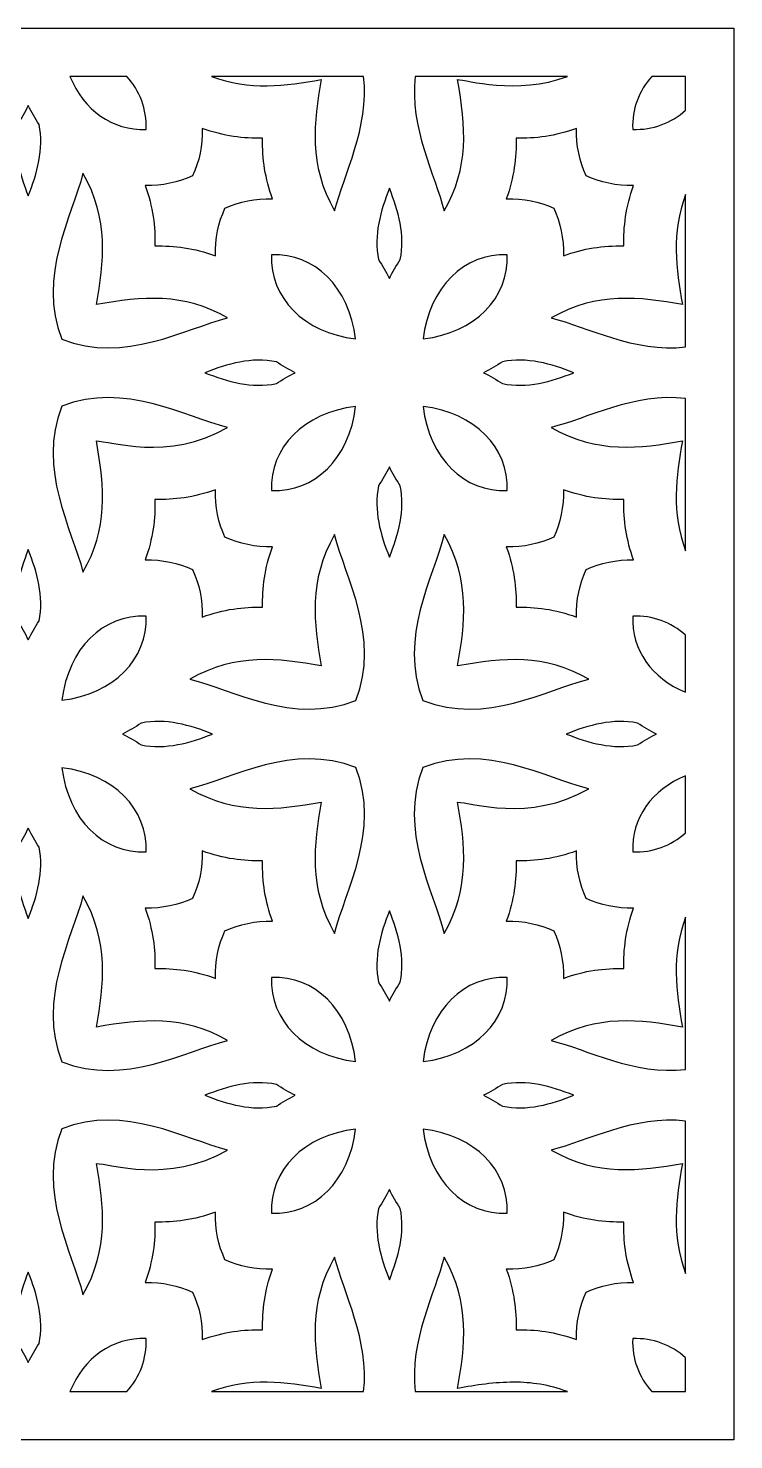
# Model space of a CAD drawing. Header units: millimetres. Extents: x -515 to 516, y -324 to 324.
# Drawn here: x 0.1 to 150.1, y 23.8 to 323.8 of the extents above; entities that cross this region are included whole.
import ezdxf

# ---------------------------------------------------------------- set-up
doc = ezdxf.new("R2010")
doc.units = ezdxf.units.MM
doc.header["$MEASUREMENT"] = 0
doc.layers.add('layer 1', color=7, linetype='Continuous')

msp = doc.modelspace()

# ---------------------------------------------------------------- linework, layer by layer
at = {"layer": 'layer 1'}
for points, knots in [([(-149.8496, 23.8492), (-145.7256, 23.8492), (146.9386, 23.8492), (150.1487, 23.8492), (150.1487, 23.8492), (150.1487, 30.9493), (150.1487, 319.8818), (150.1487, 323.8434), (150.1487, 323.8434), (146.0177, 323.8434), (-146.6464, 323.8434), (-149.8496, 323.8434), (-149.8496, 323.8434), (-149.8496, 319.9837), (-149.8496, 27.673), (-149.8496, 23.8492)], [0, 0, 0, 0, 0.2, 0.2, 0.2, 0.2, 0.4, 0.4, 0.4, 0.4, 0.6, 0.6, 0.6, 0.6, 1, 1, 1, 1]), ([(21.1276, 313.6062), (23.8893, 310.5295), (25.3851, 306.6284), (25.2122, 302.3491), (25.2122, 302.3491), (18.0762, 302.0679), (11.9588, 306.414), (9.0094, 313.6062), (9.0094, 313.6062), (9.0094, 313.6062), (21.1276, 313.6062), (21.1276, 313.6062)], [0, 0, 0, 0, 0.25, 0.25, 0.25, 0.25, 0.5, 0.5, 0.5, 0.5, 1, 1, 1, 1]), ([(71.4615, 313.6062), (72.6965, 302.6921), (67.1857, 292.6131), (65.2914, 285.0216), (65.2914, 285.0216), (59.6822, 294.7731), (60.8434, 303.9412), (62.4411, 312.9251), (62.4411, 312.9251), (54.8672, 311.579), (47.1661, 310.5401), (39.0911, 313.6062), (39.0911, 313.6062), (42.3294, 313.6062), (68.2548, 313.6062), (71.4615, 313.6062)], [0, 0, 0, 0, 0.2, 0.2, 0.2, 0.2, 0.4, 0.4, 0.4, 0.4, 0.6, 0.6, 0.6, 0.6, 1, 1, 1, 1]), ([(82.4051, 313.6062), (85.6118, 313.6062), (111.5337, 313.6062), (114.772, 313.6062), (114.772, 313.6062), (104.1004, 309.5525), (93.1154, 312.9251), (91.422, 312.9251), (91.422, 312.9251), (93.2278, 302.7771), (93.8808, 294.2403), (88.5746, 285.0216), (88.5746, 285.0216), (86.6732, 292.6131), (81.1736, 302.6921), (82.4051, 313.6062)], [0, 0, 0, 0, 0.2, 0.2, 0.2, 0.2, 0.4, 0.4, 0.4, 0.4, 0.6, 0.6, 0.6, 0.6, 1, 1, 1, 1]), ([(132.7356, 313.6062), (132.7356, 313.6062), (139.9109, 313.6062), (139.9109, 313.6062), (139.9109, 313.6062), (139.9109, 313.6062), (139.9109, 306.4344), (139.9109, 306.4344), (139.9109, 306.4344), (136.8314, 303.6698), (132.9261, 302.1804), (128.6538, 302.3491), (128.6538, 302.3491), (128.4809, 306.6185), (129.9696, 310.5246), (132.7356, 313.6062)], [0, 0, 0, 0, 0.2, 0.2, 0.2, 0.2, 0.4, 0.4, 0.4, 0.4, 0.6, 0.6, 0.6, 0.6, 1, 1, 1, 1]), ([(-2.1697, 303.3781), (-1.3128, 304.6581), (-0.5403, 305.9993), (0.1513, 307.3967), (0.1513, 307.3967), (0.8388, 306.0042), (1.6155, 304.6581), (2.4688, 303.3781), (2.4688, 303.3781), (3.5344, 298.2132), (2.0281, 292.961), (0.1513, 288.2107), (0.1513, 288.2107), (-1.7325, 292.961), (-3.2353, 298.2132), (-2.1697, 303.3781)], [0, 0, 0, 0, 0.2, 0.2, 0.2, 0.2, 0.4, 0.4, 0.4, 0.4, 0.6, 0.6, 0.6, 0.6, 1, 1, 1, 1]), ([(35.1007, 292.4648), (36.4946, 295.5105), (37.246, 298.9245), (37.1328, 302.5543), (37.1328, 302.5543), (41.7052, 300.8856), (45.9452, 300.3837), (49.9883, 300.4709), (49.9883, 300.4709), (49.9068, 295.9793), (50.5071, 291.894), (52.0767, 287.6168), (52.0767, 287.6168), (48.4433, 287.73), (45.0279, 286.9722), (41.9801, 285.5798), (41.9801, 285.5798), (40.5904, 282.5341), (39.8348, 279.1249), (39.948, 275.4853), (39.948, 275.4853), (35.3798, 277.1589), (31.1391, 277.6608), (27.0896, 277.5736), (27.0896, 277.5736), (27.181, 281.6175), (26.6798, 285.8616), (25.0076, 290.4277), (25.0076, 290.4277), (28.6417, 290.3146), (32.0564, 291.0674), (35.1007, 292.4648)], [0, 0, 0, 0, 0.11111111, 0.11111111, 0.11111111, 0.11111111, 0.22222222, 0.22222222, 0.22222222, 0.22222222, 0.33333333, 0.33333333, 0.33333333, 0.33333333, 0.44444444, 0.44444444, 0.44444444, 0.44444444, 0.55555556, 0.55555556, 0.55555556, 0.55555556, 0.66666667, 0.66666667, 0.66666667, 0.66666667, 0.77777778, 0.77777778, 0.77777778, 0.77777778, 1, 1, 1, 1]), ([(118.7659, 292.4648), (121.8102, 291.0674), (125.225, 290.3146), (128.8583, 290.4277), (128.8583, 290.4277), (127.1868, 285.8616), (126.6856, 281.6224), (126.77, 277.5736), (126.77, 277.5736), (122.3325, 277.653), (118.2402, 277.071), (113.9187, 275.4853), (113.9187, 275.4853), (114.0311, 279.1249), (113.2762, 282.5341), (111.8866, 285.5798), (111.8866, 285.5798), (108.838, 286.9722), (105.4268, 287.73), (101.79, 287.6168), (101.79, 287.6168), (103.4657, 292.1829), (103.9669, 296.4271), (103.8748, 300.4709), (103.8748, 300.4709), (107.925, 300.3837), (112.1614, 300.8856), (116.7338, 302.5543), (116.7338, 302.5543), (116.6207, 298.9196), (117.3721, 295.5105), (118.7659, 292.4648)], [0, 0, 0, 0, 0.11111111, 0.11111111, 0.11111111, 0.11111111, 0.22222222, 0.22222222, 0.22222222, 0.22222222, 0.33333333, 0.33333333, 0.33333333, 0.33333333, 0.44444444, 0.44444444, 0.44444444, 0.44444444, 0.55555556, 0.55555556, 0.55555556, 0.55555556, 0.66666667, 0.66666667, 0.66666667, 0.66666667, 0.77777778, 0.77777778, 0.77777778, 0.77777778, 1, 1, 1, 1]), ([(11.7894, 293.0229), (17.4021, 283.2714), (16.2381, 274.1034), (14.6362, 265.1195), (14.6362, 265.1195), (24.3905, 266.8571), (33.1501, 267.6759), (42.541, 262.2734), (42.541, 262.2734), (33.4215, 259.9903), (20.7009, 252.491), (7.2634, 257.748), (7.2634, 257.748), (2.014, 271.1799), (9.5141, 283.9005), (11.7894, 293.0229)], [0, 0, 0, 0, 0.2, 0.2, 0.2, 0.2, 0.4, 0.4, 0.4, 0.4, 0.6, 0.6, 0.6, 0.6, 1, 1, 1, 1]), ([(76.933, 289.8338), (78.814, 285.0835), (80.3168, 279.8314), (79.2512, 274.6664), (79.2512, 274.6664), (78.3971, 273.3864), (77.6246, 272.0403), (76.933, 270.6478), (76.933, 270.6478), (76.242, 272.0403), (75.4695, 273.3864), (74.6155, 274.6664), (74.6155, 274.6664), (73.5499, 279.8314), (75.0562, 285.0835), (76.933, 289.8338)], [0, 0, 0, 0, 0.2, 0.2, 0.2, 0.2, 0.4, 0.4, 0.4, 0.4, 0.6, 0.6, 0.6, 0.6, 1, 1, 1, 1]), ([(139.9109, 256.0997), (128.9996, 254.871), (118.9136, 260.3741), (111.3221, 262.2734), (111.3221, 262.2734), (121.0729, 267.884), (130.2416, 266.7165), (139.2262, 265.1195), (139.2262, 265.1195), (137.8788, 272.6954), (136.842, 280.3993), (139.9109, 288.4722), (139.9109, 288.4722), (139.9109, 288.4722), (139.9109, 256.0997), (139.9109, 256.0997)], [0, 0, 0, 0, 0.2, 0.2, 0.2, 0.2, 0.4, 0.4, 0.4, 0.4, 0.6, 0.6, 0.6, 0.6, 1, 1, 1, 1]), ([(51.8721, 275.6954), (60.9875, 276.0588), (68.4524, 268.8512), (69.7506, 257.8099), (69.7506, 257.8099), (58.7192, 259.1096), (51.5017, 266.5682), (51.8721, 275.6954)], [0, 0, 0, 0, 0.33333333, 0.33333333, 0.33333333, 0.33333333, 1, 1, 1, 1]), ([(84.116, 257.8099), (85.4136, 268.8407), (92.8644, 276.0588), (101.9945, 275.6954), (101.9945, 275.6954), (102.3649, 266.5576), (95.1327, 259.1096), (84.116, 257.8099)], [0, 0, 0, 0, 0.33333333, 0.33333333, 0.33333333, 0.33333333, 1, 1, 1, 1]), ([(52.8984, 252.9465), (54.1791, 252.0917), (55.5195, 251.3185), (56.9134, 250.6276), (56.9134, 250.6276), (55.5195, 249.9415), (54.1791, 249.169), (52.8984, 248.3143), (52.8984, 248.3143), (47.7306, 247.2438), (42.4848, 248.7494), (37.7289, 250.6276), (37.7289, 250.6276), (42.4848, 252.5114), (47.7306, 254.0163), (52.8984, 252.9465)], [0, 0, 0, 0, 0.2, 0.2, 0.2, 0.2, 0.4, 0.4, 0.4, 0.4, 0.6, 0.6, 0.6, 0.6, 1, 1, 1, 1]), ([(116.1335, 250.6276), (111.3854, 248.7494), (106.1361, 247.2438), (100.9683, 248.3143), (100.9683, 248.3143), (99.6876, 249.169), (98.3471, 249.9415), (96.9497, 250.6276), (96.9497, 250.6276), (98.3471, 251.3185), (99.6876, 252.0917), (100.9683, 252.9514), (100.9683, 252.9514), (106.1361, 254.0163), (111.3854, 252.5114), (116.1335, 250.6276)], [0, 0, 0, 0, 0.2, 0.2, 0.2, 0.2, 0.4, 0.4, 0.4, 0.4, 0.6, 0.6, 0.6, 0.6, 1, 1, 1, 1]), ([(7.2634, 243.5127), (20.7107, 248.7719), (33.4144, 241.269), (42.541, 238.9874), (42.541, 238.9874), (29.9259, 231.7256), (17.2749, 236.1413), (14.6362, 236.1413), (14.6362, 236.1413), (16.4427, 225.9934), (17.0985, 217.4566), (11.7894, 208.2379), (11.7894, 208.2379), (9.5071, 217.3603), (2.014, 230.0808), (7.2634, 243.5127)], [0, 0, 0, 0, 0.2, 0.2, 0.2, 0.2, 0.4, 0.4, 0.4, 0.4, 0.6, 0.6, 0.6, 0.6, 1, 1, 1, 1]), ([(139.9109, 212.7885), (136.842, 220.8615), (137.8788, 228.5653), (139.2262, 236.1413), (139.2262, 236.1413), (130.2381, 234.5443), (121.0729, 233.3768), (111.3221, 238.9874), (111.3221, 238.9874), (118.9136, 240.8866), (128.9996, 246.3946), (139.9109, 245.161), (139.9109, 245.161), (139.9109, 241.9544), (139.9109, 216.0275), (139.9109, 212.7885)], [0, 0, 0, 0, 0.2, 0.2, 0.2, 0.2, 0.4, 0.4, 0.4, 0.4, 0.6, 0.6, 0.6, 0.6, 1, 1, 1, 1]), ([(69.7506, 243.4509), (68.4524, 232.4194), (60.998, 225.2019), (51.8721, 225.5653), (51.8721, 225.5653), (51.5017, 234.6821), (58.7086, 242.1505), (69.7506, 243.4509)], [0, 0, 0, 0, 0.33333333, 0.33333333, 0.33333333, 0.33333333, 1, 1, 1, 1]), ([(101.9945, 225.5653), (92.8785, 225.2019), (85.4136, 232.4096), (84.109, 243.4509), (84.109, 243.4509), (95.1229, 242.1505), (102.3649, 234.713), (101.9945, 225.5653)], [0, 0, 0, 0, 0.33333333, 0.33333333, 0.33333333, 0.33333333, 1, 1, 1, 1]), ([(74.6155, 226.5944), (75.4695, 227.8744), (76.242, 229.2155), (76.933, 230.6129), (76.933, 230.6129), (77.6246, 229.2205), (78.3971, 227.8744), (79.2512, 226.5944), (79.2512, 226.5944), (80.3168, 221.4294), (78.814, 216.1773), (76.933, 211.427), (76.933, 211.427), (75.0499, 216.1773), (73.5499, 221.4294), (74.6155, 226.5944)], [0, 0, 0, 0, 0.2, 0.2, 0.2, 0.2, 0.4, 0.4, 0.4, 0.4, 0.6, 0.6, 0.6, 0.6, 1, 1, 1, 1]), ([(27.0896, 223.6864), (31.1391, 223.6), (35.3798, 224.1019), (39.948, 225.7699), (39.948, 225.7699), (39.8348, 222.1358), (40.5904, 218.7267), (41.9801, 215.681), (41.9801, 215.681), (45.0279, 214.2836), (48.4433, 213.5308), (52.0767, 213.6433), (52.0767, 213.6433), (50.4009, 209.0772), (49.8998, 204.8386), (49.9883, 200.7899), (49.9883, 200.7899), (45.9452, 200.877), (41.7052, 200.3752), (37.1328, 198.7015), (37.1328, 198.7015), (37.246, 202.3405), (36.4946, 205.7552), (35.1007, 208.796), (35.1007, 208.796), (32.0564, 210.1885), (28.6417, 210.9455), (25.0076, 210.833), (25.0076, 210.833), (26.6798, 215.3991), (27.181, 219.6426), (27.0896, 223.6864)], [0, 0, 0, 0, 0.11111111, 0.11111111, 0.11111111, 0.11111111, 0.22222222, 0.22222222, 0.22222222, 0.22222222, 0.33333333, 0.33333333, 0.33333333, 0.33333333, 0.44444444, 0.44444444, 0.44444444, 0.44444444, 0.55555556, 0.55555556, 0.55555556, 0.55555556, 0.66666667, 0.66666667, 0.66666667, 0.66666667, 0.77777778, 0.77777778, 0.77777778, 0.77777778, 1, 1, 1, 1]), ([(116.7338, 198.7015), (112.1614, 200.3752), (107.925, 200.877), (103.8748, 200.7899), (103.8748, 200.7899), (103.9669, 204.8337), (103.4657, 209.0772), (101.79, 213.6433), (101.79, 213.6433), (105.4268, 213.5308), (108.838, 214.2836), (111.8866, 215.681), (111.8866, 215.681), (113.2762, 218.7267), (114.0311, 222.1408), (113.9187, 225.7699), (113.9187, 225.7699), (118.4904, 224.1019), (122.7275, 223.6), (126.77, 223.6864), (126.77, 223.6864), (126.6927, 219.1956), (127.2887, 215.1095), (128.8583, 210.833), (128.8583, 210.833), (125.225, 210.9455), (121.8102, 210.1885), (118.7659, 208.796), (118.7659, 208.796), (117.3721, 205.7503), (116.6207, 202.3405), (116.7338, 198.7015)], [0, 0, 0, 0, 0.11111111, 0.11111111, 0.11111111, 0.11111111, 0.22222222, 0.22222222, 0.22222222, 0.22222222, 0.33333333, 0.33333333, 0.33333333, 0.33333333, 0.44444444, 0.44444444, 0.44444444, 0.44444444, 0.55555556, 0.55555556, 0.55555556, 0.55555556, 0.66666667, 0.66666667, 0.66666667, 0.66666667, 0.77777778, 0.77777778, 0.77777778, 0.77777778, 1, 1, 1, 1]), ([(69.8139, 180.9643), (56.3806, 175.7072), (43.6593, 183.2066), (34.5398, 185.4896), (34.5398, 185.4896), (44.2905, 191.0996), (53.4593, 189.9327), (62.4411, 188.3357), (62.4411, 188.3357), (60.8434, 197.3196), (59.6822, 206.4877), (65.2914, 216.2391), (65.2914, 216.2391), (67.5702, 207.1168), (75.071, 194.3962), (69.8139, 180.9643)], [0, 0, 0, 0, 0.2, 0.2, 0.2, 0.2, 0.4, 0.4, 0.4, 0.4, 0.6, 0.6, 0.6, 0.6, 1, 1, 1, 1]), ([(88.5746, 216.2391), (94.1838, 206.4877), (93.0233, 197.3196), (91.422, 188.3357), (91.422, 188.3357), (101.1728, 190.0733), (109.9318, 190.8922), (119.3226, 185.4896), (119.3226, 185.4896), (110.2073, 183.2066), (97.4861, 175.7072), (84.0485, 180.9643), (84.0485, 180.9643), (78.7957, 194.3962), (86.2964, 207.1168), (88.5746, 216.2391)], [0, 0, 0, 0, 0.2, 0.2, 0.2, 0.2, 0.4, 0.4, 0.4, 0.4, 0.6, 0.6, 0.6, 0.6, 1, 1, 1, 1]), ([(2.4688, 197.8826), (1.6155, 196.6026), (0.8388, 195.2566), (0.1513, 193.8641), (0.1513, 193.8641), (-0.5403, 195.2566), (-1.3128, 196.6026), (-2.1697, 197.8826), (-2.1697, 197.8826), (-3.2353, 203.0476), (-1.729, 208.2991), (0.1513, 213.05), (0.1513, 213.05), (2.0281, 208.2991), (3.5344, 203.0476), (2.4688, 197.8826)], [0, 0, 0, 0, 0.2, 0.2, 0.2, 0.2, 0.4, 0.4, 0.4, 0.4, 0.6, 0.6, 0.6, 0.6, 1, 1, 1, 1]), ([(25.2122, 198.911), (25.5798, 189.7739), (18.3476, 182.3258), (7.3301, 181.0255), (7.3301, 181.0255), (8.6319, 192.0569), (16.0793, 199.2751), (25.2122, 198.911)], [0, 0, 0, 0, 0.33333333, 0.33333333, 0.33333333, 0.33333333, 1, 1, 1, 1]), ([(139.9109, 182.7047), (132.718, 185.6527), (128.3684, 191.7701), (128.6538, 198.911), (128.6538, 198.911), (132.9261, 199.0804), (136.8314, 197.5909), (139.9109, 194.8264), (139.9109, 194.8264), (139.9109, 194.8264), (139.9109, 182.7047), (139.9109, 182.7047)], [0, 0, 0, 0, 0.25, 0.25, 0.25, 0.25, 0.5, 0.5, 0.5, 0.5, 1, 1, 1, 1]), ([(24.1824, 171.5305), (22.9017, 172.3853), (21.5613, 173.1578), (20.1646, 173.8438), (20.1646, 173.8438), (21.5613, 174.5348), (22.9017, 175.308), (24.1824, 176.1676), (24.1824, 176.1676), (29.3544, 177.2326), (34.5995, 175.7276), (39.3519, 173.8438), (39.3519, 173.8438), (34.5995, 171.9649), (29.3544, 170.46), (24.1824, 171.5305)], [0, 0, 0, 0, 0.2, 0.2, 0.2, 0.2, 0.4, 0.4, 0.4, 0.4, 0.6, 0.6, 0.6, 0.6, 1, 1, 1, 1]), ([(129.6842, 176.1627), (130.9649, 175.308), (132.3054, 174.5348), (133.6986, 173.8438), (133.6986, 173.8438), (132.3054, 173.1578), (130.9649, 172.3853), (129.6842, 171.5305), (129.6842, 171.5305), (124.5122, 170.46), (119.2664, 171.9649), (114.5112, 173.8438), (114.5112, 173.8438), (119.2664, 175.7276), (124.5122, 177.2326), (129.6842, 176.1627)], [0, 0, 0, 0, 0.2, 0.2, 0.2, 0.2, 0.4, 0.4, 0.4, 0.4, 0.6, 0.6, 0.6, 0.6, 1, 1, 1, 1]), ([(65.2914, 131.4541), (59.6822, 141.2056), (60.8434, 150.3737), (62.4411, 159.3576), (62.4411, 159.3576), (53.4523, 157.7605), (44.2905, 156.593), (34.5398, 162.2036), (34.5398, 162.2036), (43.6593, 164.4867), (56.3771, 171.986), (69.8139, 166.7283), (69.8139, 166.7283), (75.071, 153.2964), (67.5702, 140.5758), (65.2914, 131.4541)], [0, 0, 0, 0, 0.2, 0.2, 0.2, 0.2, 0.4, 0.4, 0.4, 0.4, 0.6, 0.6, 0.6, 0.6, 1, 1, 1, 1]), ([(84.0485, 166.7283), (97.4931, 171.9881), (110.1968, 164.4853), (119.3226, 162.2036), (119.3226, 162.2036), (106.7075, 154.9419), (94.0573, 159.3576), (91.422, 159.3576), (91.422, 159.3576), (93.0233, 150.3737), (94.1838, 141.2056), (88.5746, 131.4541), (88.5746, 131.4541), (86.2922, 140.5758), (78.7957, 153.2964), (84.0485, 166.7283)], [0, 0, 0, 0, 0.2, 0.2, 0.2, 0.2, 0.4, 0.4, 0.4, 0.4, 0.6, 0.6, 0.6, 0.6, 1, 1, 1, 1]), ([(25.2122, 148.7816), (16.0968, 148.4182), (8.6319, 155.6258), (7.3266, 166.6671), (7.3266, 166.6671), (18.337, 165.3667), (25.5798, 157.9292), (25.2122, 148.7816)], [0, 0, 0, 0, 0.33333333, 0.33333333, 0.33333333, 0.33333333, 1, 1, 1, 1]), ([(139.9109, 152.8669), (136.8314, 150.1023), (132.9261, 148.6129), (128.6538, 148.7816), (128.6538, 148.7816), (128.3684, 155.9175), (132.7145, 162.0349), (139.9109, 164.9879), (139.9109, 164.9879), (139.9109, 164.9879), (139.9109, 152.8669), (139.9109, 152.8669)], [0, 0, 0, 0, 0.25, 0.25, 0.25, 0.25, 0.5, 0.5, 0.5, 0.5, 1, 1, 1, 1]), ([(-2.1697, 149.8106), (-1.3128, 151.0906), (-0.5403, 152.4311), (0.1513, 153.8292), (0.1513, 153.8292), (0.8388, 152.4367), (1.6155, 151.0906), (2.4688, 149.8106), (2.4688, 149.8106), (3.5344, 144.6457), (2.0281, 139.3935), (0.1513, 134.6433), (0.1513, 134.6433), (-1.7325, 139.3935), (-3.2353, 144.6457), (-2.1697, 149.8106)], [0, 0, 0, 0, 0.2, 0.2, 0.2, 0.2, 0.4, 0.4, 0.4, 0.4, 0.6, 0.6, 0.6, 0.6, 1, 1, 1, 1]), ([(37.1328, 148.9861), (41.7052, 147.3174), (45.9452, 146.8162), (49.9883, 146.9027), (49.9883, 146.9027), (49.9068, 142.4118), (50.5071, 138.3265), (52.0767, 134.0493), (52.0767, 134.0493), (48.4433, 134.1625), (45.0279, 133.4047), (41.9801, 132.0123), (41.9801, 132.0123), (40.5904, 128.9666), (39.8348, 125.5567), (39.948, 121.9178), (39.948, 121.9178), (35.3798, 123.5914), (31.1391, 124.0933), (27.0896, 124.0061), (27.0896, 124.0061), (27.181, 128.05), (26.6798, 132.2934), (25.0076, 136.8595), (25.0076, 136.8595), (28.6417, 136.7471), (32.0564, 137.4999), (35.1007, 138.8966), (35.1007, 138.8966), (36.4946, 141.943), (37.246, 145.357), (37.1328, 148.9861)], [0, 0, 0, 0, 0.11111111, 0.11111111, 0.11111111, 0.11111111, 0.22222222, 0.22222222, 0.22222222, 0.22222222, 0.33333333, 0.33333333, 0.33333333, 0.33333333, 0.44444444, 0.44444444, 0.44444444, 0.44444444, 0.55555556, 0.55555556, 0.55555556, 0.55555556, 0.66666667, 0.66666667, 0.66666667, 0.66666667, 0.77777778, 0.77777778, 0.77777778, 0.77777778, 1, 1, 1, 1]), ([(103.8748, 146.9027), (107.925, 146.8162), (112.1614, 147.3174), (116.7338, 148.9861), (116.7338, 148.9861), (116.6207, 145.3521), (117.3721, 141.943), (118.7659, 138.8966), (118.7659, 138.8966), (121.8102, 137.4999), (125.225, 136.7471), (128.8583, 136.8595), (128.8583, 136.8595), (127.1868, 132.2934), (126.6856, 128.0549), (126.77, 124.0061), (126.77, 124.0061), (122.7275, 124.0933), (118.4904, 123.5914), (113.9187, 121.9178), (113.9187, 121.9178), (114.0311, 125.5567), (113.2762, 128.9715), (111.8866, 132.0123), (111.8866, 132.0123), (108.838, 133.4047), (105.4268, 134.1625), (101.79, 134.0493), (101.79, 134.0493), (103.4657, 138.6154), (103.9669, 142.8589), (103.8748, 146.9027)], [0, 0, 0, 0, 0.11111111, 0.11111111, 0.11111111, 0.11111111, 0.22222222, 0.22222222, 0.22222222, 0.22222222, 0.33333333, 0.33333333, 0.33333333, 0.33333333, 0.44444444, 0.44444444, 0.44444444, 0.44444444, 0.55555556, 0.55555556, 0.55555556, 0.55555556, 0.66666667, 0.66666667, 0.66666667, 0.66666667, 0.77777778, 0.77777778, 0.77777778, 0.77777778, 1, 1, 1, 1]), ([(11.7894, 139.4554), (17.4021, 129.7032), (16.2381, 120.5351), (14.6362, 111.552), (14.6362, 111.552), (24.3905, 113.2896), (33.1501, 114.1077), (42.541, 108.7059), (42.541, 108.7059), (33.4215, 106.4221), (20.7009, 98.9235), (7.2634, 104.1805), (7.2634, 104.1805), (2.014, 117.6125), (9.5141, 130.333), (11.7894, 139.4554)], [0, 0, 0, 0, 0.2, 0.2, 0.2, 0.2, 0.4, 0.4, 0.4, 0.4, 0.6, 0.6, 0.6, 0.6, 1, 1, 1, 1]), ([(79.2512, 121.0982), (78.3971, 119.8189), (77.6246, 118.4728), (76.933, 117.0803), (76.933, 117.0803), (76.242, 118.4728), (75.4695, 119.8189), (74.6155, 121.0982), (74.6155, 121.0982), (73.5499, 126.2632), (75.0562, 131.5153), (76.933, 136.2663), (76.933, 136.2663), (78.814, 131.5153), (80.3168, 126.2632), (79.2512, 121.0982)], [0, 0, 0, 0, 0.2, 0.2, 0.2, 0.2, 0.4, 0.4, 0.4, 0.4, 0.6, 0.6, 0.6, 0.6, 1, 1, 1, 1]), ([(139.9109, 102.5322), (128.9996, 101.3035), (118.9136, 106.8066), (111.3221, 108.7059), (111.3221, 108.7059), (121.0729, 114.3158), (130.2416, 113.149), (139.2262, 111.552), (139.2262, 111.552), (137.8788, 119.1279), (136.842, 126.8318), (139.9109, 134.904), (139.9109, 134.904), (139.9109, 134.904), (139.9109, 102.5322), (139.9109, 102.5322)], [0, 0, 0, 0, 0.2, 0.2, 0.2, 0.2, 0.4, 0.4, 0.4, 0.4, 0.6, 0.6, 0.6, 0.6, 1, 1, 1, 1]), ([(69.7506, 104.2417), (58.7192, 105.5421), (51.5017, 113.0007), (51.8721, 122.1272), (51.8721, 122.1272), (60.9875, 122.4906), (68.4524, 115.2837), (69.7506, 104.2417)], [0, 0, 0, 0, 0.33333333, 0.33333333, 0.33333333, 0.33333333, 1, 1, 1, 1]), ([(101.9945, 122.1272), (102.3649, 112.9901), (95.1327, 105.5421), (84.116, 104.2417), (84.116, 104.2417), (85.4136, 115.2732), (92.8644, 122.4906), (101.9945, 122.1272)], [0, 0, 0, 0, 0.33333333, 0.33333333, 0.33333333, 0.33333333, 1, 1, 1, 1]), ([(52.8984, 99.379), (54.1791, 98.5242), (55.5195, 97.751), (56.9134, 97.0601), (56.9134, 97.0601), (55.5195, 96.374), (54.1791, 95.6008), (52.8984, 94.7461), (52.8984, 94.7461), (47.7306, 93.6763), (42.4848, 95.1812), (37.7289, 97.0601), (37.7289, 97.0601), (42.4848, 98.9439), (47.7306, 100.4488), (52.8984, 99.379)], [0, 0, 0, 0, 0.2, 0.2, 0.2, 0.2, 0.4, 0.4, 0.4, 0.4, 0.6, 0.6, 0.6, 0.6, 1, 1, 1, 1]), ([(116.1335, 97.0601), (111.3854, 95.1812), (106.1361, 93.6763), (100.9683, 94.7461), (100.9683, 94.7461), (99.6876, 95.6008), (98.3471, 96.374), (96.9497, 97.0601), (96.9497, 97.0601), (98.3471, 97.751), (99.6876, 98.5242), (100.9683, 99.3839), (100.9683, 99.3839), (106.1361, 100.4488), (111.3854, 98.9439), (116.1335, 97.0601)], [0, 0, 0, 0, 0.2, 0.2, 0.2, 0.2, 0.4, 0.4, 0.4, 0.4, 0.6, 0.6, 0.6, 0.6, 1, 1, 1, 1]), ([(7.2634, 89.9452), (20.7107, 95.2037), (33.4144, 87.7008), (42.541, 85.4192), (42.541, 85.4192), (29.9259, 78.1581), (17.2749, 82.5738), (14.6362, 82.5738), (14.6362, 82.5738), (16.2381, 73.5899), (17.4021, 64.4219), (11.7894, 54.6704), (11.7894, 54.6704), (9.5071, 63.7921), (2.014, 76.5126), (7.2634, 89.9452)], [0, 0, 0, 0, 0.2, 0.2, 0.2, 0.2, 0.4, 0.4, 0.4, 0.4, 0.6, 0.6, 0.6, 0.6, 1, 1, 1, 1]), ([(139.9109, 82.5738), (139.9109, 82.5738), (139.9109, 59.221), (139.9109, 59.221), (139.9109, 59.221), (136.842, 67.2933), (137.8788, 74.9971), (139.2262, 82.5738), (139.2262, 82.5738), (130.2381, 80.9761), (121.0729, 79.8093), (111.3221, 85.4192), (111.3221, 85.4192), (118.9136, 87.3184), (128.9996, 92.8264), (139.9109, 91.5928), (139.9109, 91.5928), (139.9109, 91.5928), (139.9109, 82.5738), (139.9109, 82.5738)], [0, 0, 0, 0, 0.16666667, 0.16666667, 0.16666667, 0.16666667, 0.33333333, 0.33333333, 0.33333333, 0.33333333, 0.5, 0.5, 0.5, 0.5, 0.66666667, 0.66666667, 0.66666667, 0.66666667, 1, 1, 1, 1]), ([(69.7506, 89.8834), (68.4524, 78.8519), (60.998, 71.6344), (51.8721, 71.9978), (51.8721, 71.9978), (51.5017, 81.1146), (58.7086, 88.583), (69.7506, 89.8834)], [0, 0, 0, 0, 0.33333333, 0.33333333, 0.33333333, 0.33333333, 1, 1, 1, 1]), ([(101.9945, 71.9978), (92.8785, 71.6344), (85.4136, 78.8421), (84.109, 89.8834), (84.109, 89.8834), (95.1229, 88.583), (102.3649, 81.1455), (101.9945, 71.9978)], [0, 0, 0, 0, 0.33333333, 0.33333333, 0.33333333, 0.33333333, 1, 1, 1, 1]), ([(74.6155, 73.0269), (75.4695, 74.3069), (76.242, 75.6473), (76.933, 77.0447), (76.933, 77.0447), (77.6246, 75.653), (78.3971, 74.3069), (79.2512, 73.0269), (79.2512, 73.0269), (80.3168, 67.8619), (78.814, 62.6098), (76.933, 57.8595), (76.933, 57.8595), (75.0499, 62.6098), (73.5499, 67.8619), (74.6155, 73.0269)], [0, 0, 0, 0, 0.2, 0.2, 0.2, 0.2, 0.4, 0.4, 0.4, 0.4, 0.6, 0.6, 0.6, 0.6, 1, 1, 1, 1]), ([(35.1007, 55.2278), (32.0564, 56.6203), (28.6417, 57.378), (25.0076, 57.2655), (25.0076, 57.2655), (26.6798, 61.8316), (27.181, 66.0751), (27.0896, 70.1189), (27.0896, 70.1189), (31.1391, 70.0318), (35.3798, 70.5337), (39.948, 72.2024), (39.948, 72.2024), (39.8348, 68.5683), (40.5904, 65.1585), (41.9801, 62.1135), (41.9801, 62.1135), (45.0279, 60.7154), (48.4433, 59.9633), (52.0767, 60.0758), (52.0767, 60.0758), (50.4009, 55.5097), (49.8998, 51.2711), (49.9883, 47.2224), (49.9883, 47.2224), (45.9452, 47.3095), (41.7052, 46.8077), (37.1328, 45.134), (37.1328, 45.134), (37.246, 48.773), (36.4946, 52.1877), (35.1007, 55.2278)], [0, 0, 0, 0, 0.11111111, 0.11111111, 0.11111111, 0.11111111, 0.22222222, 0.22222222, 0.22222222, 0.22222222, 0.33333333, 0.33333333, 0.33333333, 0.33333333, 0.44444444, 0.44444444, 0.44444444, 0.44444444, 0.55555556, 0.55555556, 0.55555556, 0.55555556, 0.66666667, 0.66666667, 0.66666667, 0.66666667, 0.77777778, 0.77777778, 0.77777778, 0.77777778, 1, 1, 1, 1]), ([(118.7659, 55.2278), (117.3721, 52.1828), (116.6207, 48.773), (116.7338, 45.134), (116.7338, 45.134), (112.1614, 46.8077), (107.925, 47.3095), (103.8748, 47.2224), (103.8748, 47.2224), (103.9669, 51.2662), (103.4657, 55.5097), (101.79, 60.0758), (101.79, 60.0758), (105.4268, 59.9633), (108.838, 60.7154), (111.8866, 62.1135), (111.8866, 62.1135), (113.2762, 65.1585), (114.0311, 68.5733), (113.9187, 72.2024), (113.9187, 72.2024), (118.4904, 70.5337), (122.7275, 70.0318), (126.77, 70.1189), (126.77, 70.1189), (126.7665, 69.8322), (126.7594, 69.5405), (126.7594, 69.2487), (126.7594, 69.2487), (126.7594, 65.4608), (127.3028, 61.5041), (128.8583, 57.2655), (128.8583, 57.2655), (125.225, 57.378), (121.8102, 56.6203), (118.7659, 55.2278)], [0, 0, 0, 0, 0.1, 0.1, 0.1, 0.1, 0.2, 0.2, 0.2, 0.2, 0.3, 0.3, 0.3, 0.3, 0.4, 0.4, 0.4, 0.4, 0.5, 0.5, 0.5, 0.5, 0.6, 0.6, 0.6, 0.6, 0.7, 0.7, 0.7, 0.7, 0.8, 0.8, 0.8, 0.8, 1, 1, 1, 1]), ([(71.4615, 34.0864), (71.4615, 34.0864), (39.0911, 34.0864), (39.0911, 34.0864), (39.0911, 34.0864), (47.1626, 37.1532), (54.8672, 36.1143), (62.4411, 34.7675), (62.4411, 34.7675), (60.8434, 43.7514), (59.6822, 52.9195), (65.2914, 62.6709), (65.2914, 62.6709), (67.1857, 55.0802), (72.6965, 44.9956), (71.4615, 34.0864)], [0, 0, 0, 0, 0.2, 0.2, 0.2, 0.2, 0.4, 0.4, 0.4, 0.4, 0.6, 0.6, 0.6, 0.6, 1, 1, 1, 1]), ([(82.4051, 34.0864), (81.1736, 44.9956), (86.6732, 55.0802), (88.5746, 62.6709), (88.5746, 62.6709), (94.1838, 52.9195), (93.0233, 43.7514), (91.422, 34.7675), (91.422, 34.7675), (95.3626, 35.469), (99.3347, 36.0834), (103.3771, 36.0834), (103.3771, 36.0834), (107.1096, 36.0834), (110.899, 35.5611), (114.772, 34.0864), (114.772, 34.0864), (114.772, 34.0864), (82.4051, 34.0864), (82.4051, 34.0864)], [0, 0, 0, 0, 0.16666667, 0.16666667, 0.16666667, 0.16666667, 0.33333333, 0.33333333, 0.33333333, 0.33333333, 0.5, 0.5, 0.5, 0.5, 0.66666667, 0.66666667, 0.66666667, 0.66666667, 1, 1, 1, 1]), ([(2.4688, 44.3144), (1.6155, 43.0351), (0.8388, 41.6891), (0.1513, 40.2966), (0.1513, 40.2966), (-0.5403, 41.6891), (-1.3128, 43.0351), (-2.1697, 44.3144), (-2.1697, 44.3144), (-3.2353, 49.4794), (-1.729, 54.7316), (0.1513, 59.4818), (0.1513, 59.4818), (2.0281, 54.7316), (3.5344, 49.4794), (2.4688, 44.3144)], [0, 0, 0, 0, 0.2, 0.2, 0.2, 0.2, 0.4, 0.4, 0.4, 0.4, 0.6, 0.6, 0.6, 0.6, 1, 1, 1, 1]), ([(21.1276, 34.0864), (21.1276, 34.0864), (9.0094, 34.0864), (9.0094, 34.0864), (9.0094, 34.0864), (11.9588, 41.2736), (18.0727, 45.6254), (25.2122, 45.3435), (25.2122, 45.3435), (25.3851, 41.0691), (23.8893, 37.163), (21.1276, 34.0864)], [0, 0, 0, 0, 0.25, 0.25, 0.25, 0.25, 0.5, 0.5, 0.5, 0.5, 1, 1, 1, 1]), ([(139.9109, 34.0864), (139.9109, 34.0864), (132.7356, 34.0864), (132.7356, 34.0864), (132.7356, 34.0864), (129.9696, 37.163), (128.4809, 41.0691), (128.6538, 45.3435), (128.6538, 45.3435), (132.9261, 45.5129), (136.8314, 44.0227), (139.9109, 41.2589), (139.9109, 41.2589), (139.9109, 41.2589), (139.9109, 34.0864), (139.9109, 34.0864)], [0, 0, 0, 0, 0.2, 0.2, 0.2, 0.2, 0.4, 0.4, 0.4, 0.4, 0.6, 0.6, 0.6, 0.6, 1, 1, 1, 1])]:
    msp.add_open_spline(points, degree=3, knots=knots, dxfattribs=at)

doc.saveas('drawing.dxf')
